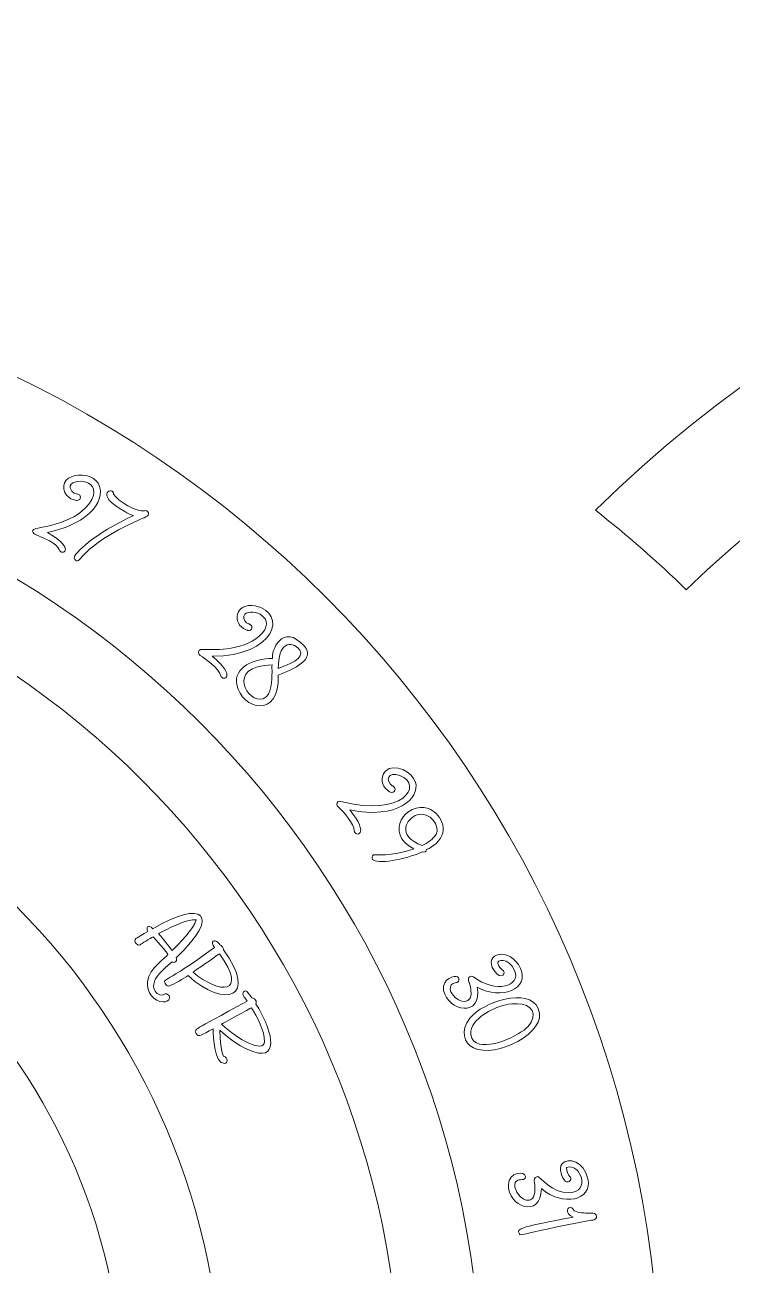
# Model space of a CAD drawing. Header units: inches. Extents: x 0.4 to 23.6, y -0.3 to 8.3.
# Drawn here: x 10.333 to 12.532, y 4.427 to 8.285 of the extents above; entities that cross this region are included whole.
import ezdxf

# ---------------------------------------------------------------- set-up
doc = ezdxf.new("R2010")
doc.units = ezdxf.units.IN
doc.header["$MEASUREMENT"] = 0
doc.layers.add('_U+0421_U+043B_U+043E_U+0439 1', color=7, linetype='Continuous')

msp = doc.modelspace()

# ---------------------------------------------------------------- linework, layer by layer
at = {"layer": '_U+0421_U+043B_U+043E_U+0439 1', "color": 1, "lineweight": 9, "true_color": 0xff0000}
for points in [[(17.3236, 6.5278), (17.4139, 6.6153), (17.5083, 6.6972), (17.6069, 6.775), (16.0736, 8.2847), (13.6264, 8.2736), (12.1069, 6.775), (12.2056, 6.6972), (12.3, 6.6153), (12.3889, 6.5278), (13.7667, 7.8653), (15.9486, 7.8639), (17.3236, 6.5278)], [(8.7625, 0.4556), (6.8083, 0.4556), (5.2181, 2.0458), (5.2181, 4), (5.2181, 5.9542), (6.8083, 7.5444), (8.7625, 7.5444), (10.7167, 7.5444), (12.3083, 5.9542), (12.3083, 4), (12.3083, 2.0458), (10.7181, 0.4556), (8.7625, 0.4556)], [(8.7625, 6.9917), (7.1125, 6.9917), (5.7708, 5.65), (5.7708, 4), (5.7708, 2.35), (7.1125, 1.0083), (8.7625, 1.0083), (10.4125, 1.0083), (11.7542, 2.35), (11.7542, 4), (11.7542, 5.65), (10.4125, 6.9917), (8.7625, 6.9917)], [(8.7625, 1.2625), (7.2528, 1.2625), (6.025, 2.4903), (6.025, 4), (6.025, 5.5097), (7.2542, 6.7375), (8.7625, 6.7375), (10.2722, 6.7375), (11.5, 5.5097), (11.5, 4), (11.5, 2.4903), (10.2722, 1.2625), (8.7625, 1.2625)], [(8.7625, 6.1833), (7.5583, 6.1833), (6.5792, 5.2042), (6.5792, 4), (6.5792, 2.7958), (7.5583, 1.8167), (8.7625, 1.8167), (9.9667, 1.8167), (10.9458, 2.7958), (10.9458, 4), (10.9458, 5.2042), (9.9667, 6.1833), (8.7625, 6.1833)], [(8.7625, 2.125), (7.7292, 2.125), (6.8875, 2.9667), (6.8875, 4), (6.8875, 5.0333), (7.7292, 5.875), (8.7625, 5.875), (9.7958, 5.875), (10.6375, 5.0333), (10.6375, 4), (10.6375, 2.9667), (9.7972, 2.125), (8.7625, 2.125)]]:
    msp.add_open_spline(points, degree=3, knots=[0, 0, 0, 0, 1, 1, 1, 2, 2, 2, 3, 3, 3, 4, 4, 4, 4], dxfattribs=at)
at = {"layer": '_U+0421_U+043B_U+043E_U+0439 1', "lineweight": 0}
for points, knots in [([(10.3681, 6.6986), (10.4417, 6.6708), (10.4361, 6.6514), (10.4444, 6.6458), (10.4583, 6.6375), (10.4819, 6.6625), (10.4028, 6.7056), (10.4694, 6.7194), (10.5556, 6.7569), (10.5667, 6.8222), (10.5806, 6.9028), (10.4417, 6.9014), (10.4542, 6.8403), (10.4597, 6.8097), (10.4931, 6.8042), (10.4958, 6.8056), (10.5097, 6.8056), (10.5083, 6.825), (10.4972, 6.825), (10.4944, 6.8264), (10.4778, 6.8264), (10.4736, 6.8444), (10.4681, 6.8806), (10.5903, 6.8722), (10.5319, 6.7944), (10.4819, 6.7278), (10.3667, 6.7222), (10.3597, 6.7153), (10.3583, 6.7139), (10.3569, 6.7111), (10.3569, 6.7097), (10.3583, 6.7028), (10.3625, 6.7014), (10.3681, 6.6986)], [0, 0, 0, 0, 1, 1, 1, 2, 2, 2, 3, 3, 3, 4, 4, 4, 5, 5, 5, 6, 6, 6, 7, 7, 7, 8, 8, 8, 9, 9, 9, 10, 10, 10, 11, 11, 11, 11]), ([(10.6431, 6.7708), (10.6514, 6.7653), (10.6611, 6.7611), (10.6708, 6.7583), (10.5486, 6.7028), (10.4847, 6.6403), (10.4861, 6.6264), (10.4861, 6.6208), (10.4889, 6.6208), (10.4903, 6.6194), (10.5111, 6.6069), (10.4958, 6.6583), (10.6861, 6.7444), (10.7014, 6.7514), (10.7208, 6.7556), (10.7167, 6.7667), (10.7153, 6.7708), (10.7111, 6.775), (10.7056, 6.7736), (10.6806, 6.7681), (10.6222, 6.8028), (10.6083, 6.825), (10.6125, 6.85), (10.5403, 6.8278), (10.6431, 6.7708)], [0, 0, 0, 0, 1, 1, 1, 2, 2, 2, 3, 3, 3, 4, 4, 4, 5, 5, 5, 6, 6, 6, 7, 7, 7, 8, 8, 8, 8]), ([(10.8778, 6.3236), (10.8931, 6.3125), (10.9361, 6.2847), (10.9417, 6.2597), (10.9486, 6.2417), (10.9944, 6.2569), (10.9153, 6.3208), (11.1097, 6.3208), (11.1528, 6.4556), (11.0486, 6.4778), (10.9875, 6.4903), (10.9736, 6.4222), (11.0208, 6.4028), (11.025, 6.4014), (11.0264, 6.4014), (11.0264, 6.4014), (11.0319, 6.4), (11.0375, 6.4028), (11.0389, 6.4083), (11.0417, 6.4194), (11.0306, 6.4194), (11.0222, 6.425), (11.0139, 6.4306), (11.0097, 6.4458), (11.0167, 6.4514), (11.0375, 6.4736), (11.125, 6.4403), (11.0611, 6.3833), (11.0347, 6.3597), (10.9958, 6.3486), (10.9611, 6.3444), (10.8944, 6.3361), (10.8764, 6.35), (10.8722, 6.3347), (10.8722, 6.3306), (10.8736, 6.3264), (10.8778, 6.3236)], [0, 0, 0, 0, 1, 1, 1, 2, 2, 2, 3, 3, 3, 4, 4, 4, 5, 5, 5, 6, 6, 6, 7, 7, 7, 8, 8, 8, 9, 9, 9, 10, 10, 10, 11, 11, 11, 12, 12, 12, 12]), ([(11.2014, 6.3528), (11.2375, 6.3125), (11.1708, 6.2806), (11.1208, 6.2625), (11.125, 6.1236), (11.0069, 6.1556), (10.9917, 6.2319), (10.9819, 6.2875), (11.0444, 6.3139), (11.1028, 6.3139), (11.0972, 6.3347), (11.1333, 6.4278), (11.2014, 6.3528)], [0, 0, 0, 0, 1, 1, 1, 2, 2, 2, 3, 3, 3, 4, 4, 4, 4]), ([(11.1208, 6.2833), (11.15, 6.2931), (11.2056, 6.3153), (11.1875, 6.3403), (11.1597, 6.375), (11.1194, 6.3597), (11.1208, 6.2833)], [0, 0, 0, 0, 1, 1, 1, 2, 2, 2, 2]), ([(11.1014, 6.2708), (11.1014, 6.2792), (11.1, 6.2861), (11.1014, 6.2944), (10.9542, 6.2917), (11.0264, 6.1708), (11.0736, 6.1889), (11.1028, 6.1986), (11.1, 6.25), (11.1014, 6.2708), (11.1014, 6.2708), (11.1014, 6.2708), (11.1014, 6.2708)], [0, 0, 0, 0, 1, 1, 1, 2, 2, 2, 3, 3, 3, 4, 4, 4, 4]), ([(11.3083, 5.8514), (11.325, 5.8361), (11.3556, 5.8014), (11.3569, 5.7778), (11.3597, 5.7583), (11.4083, 5.7625), (11.3431, 5.8431), (11.4903, 5.8125), (11.5625, 5.8792), (11.5472, 5.9292), (11.5375, 5.9611), (11.4819, 5.9903), (11.4542, 5.9639), (11.4417, 5.9514), (11.4389, 5.9278), (11.4542, 5.9097), (11.4583, 5.9056), (11.4667, 5.8986), (11.4694, 5.8986), (11.4833, 5.8931), (11.4889, 5.9111), (11.4778, 5.9167), (11.4778, 5.9167), (11.4764, 5.9181), (11.475, 5.9181), (11.4528, 5.9319), (11.4611, 5.9653), (11.4986, 5.95), (11.575, 5.9208), (11.5069, 5.8181), (11.3153, 5.8694), (11.3111, 5.8708), (11.3056, 5.8694), (11.3042, 5.8653), (11.3, 5.8569), (11.3069, 5.8528), (11.3083, 5.8514)], [0, 0, 0, 0, 1, 1, 1, 2, 2, 2, 3, 3, 3, 4, 4, 4, 5, 5, 5, 6, 6, 6, 7, 7, 7, 8, 8, 8, 9, 9, 9, 10, 10, 10, 11, 11, 11, 12, 12, 12, 12]), ([(11.6111, 5.7389), (11.5972, 5.7264), (11.5861, 5.7222), (11.5819, 5.7194), (11.5806, 5.7139), (11.5764, 5.7097), (11.5681, 5.7125), (11.5153, 5.6875), (11.425, 5.6736), (11.4139, 5.6889), (11.4111, 5.6931), (11.4125, 5.7), (11.4167, 5.7028), (11.4208, 5.7056), (11.4694, 5.6958), (11.5417, 5.7222), (11.4486, 5.7694), (11.5167, 5.8708), (11.5875, 5.8472), (11.6194, 5.8361), (11.6597, 5.7806), (11.6111, 5.7389)], [0, 0, 0, 0, 1, 1, 1, 2, 2, 2, 3, 3, 3, 4, 4, 4, 5, 5, 5, 6, 6, 6, 7, 7, 7, 7]), ([(11.5528, 5.8278), (11.5181, 5.8167), (11.4875, 5.7625), (11.5681, 5.7319), (11.5847, 5.7403), (11.6014, 5.7514), (11.6111, 5.7667), (11.625, 5.7917), (11.5931, 5.8403), (11.5528, 5.8278)], [0, 0, 0, 0, 1, 1, 1, 2, 2, 2, 3, 3, 3, 3]), ([(10.7778, 5.3931), (10.7778, 5.3972), (10.7347, 5.4458), (10.7319, 5.4486), (10.7222, 5.4431), (10.6944, 5.4264), (10.6917, 5.4236), (10.6847, 5.4194), (10.675, 5.4278), (10.675, 5.4361), (10.675, 5.4431), (10.6792, 5.4444), (10.7153, 5.4653), (10.7083, 5.475), (10.7153, 5.4903), (10.7306, 5.4736), (10.8819, 5.5639), (10.95, 5.5208), (10.8028, 5.3833), (10.8028, 5.3819), (10.8056, 5.3792), (10.8042, 5.375), (10.8028, 5.3694), (10.7958, 5.3667), (10.7903, 5.3708), (10.7569, 5.3417), (10.7375, 5.3236), (10.7333, 5.3014), (10.7319, 5.2833), (10.7403, 5.2708), (10.7528, 5.2681), (10.7653, 5.2639), (10.7667, 5.2736), (10.7736, 5.2708), (10.7875, 5.2653), (10.7861, 5.2458), (10.7625, 5.2458), (10.7361, 5.2458), (10.7097, 5.275), (10.7139, 5.3097), (10.7194, 5.3514), (10.775, 5.3861), (10.7778, 5.3931)], [0, 0, 0, 0, 1, 1, 1, 2, 2, 2, 3, 3, 3, 4, 4, 4, 5, 5, 5, 6, 6, 6, 7, 7, 7, 8, 8, 8, 9, 9, 9, 10, 10, 10, 11, 11, 11, 12, 12, 12, 13, 13, 13, 14, 14, 14, 14]), ([(10.7903, 5.4056), (10.8111, 5.425), (10.8583, 5.4736), (10.8653, 5.5014), (10.8389, 5.5056), (10.7694, 5.4694), (10.7486, 5.4583), (10.7639, 5.4403), (10.7778, 5.4236), (10.7903, 5.4056)], [0, 0, 0, 0, 1, 1, 1, 2, 2, 2, 3, 3, 3, 3]), ([(10.9222, 5.4153), (10.9083, 5.4333), (10.9222, 5.4431), (10.9333, 5.4306), (10.9333, 5.4306), (10.9389, 5.4236), (10.9389, 5.4236), (10.9458, 5.4222), (10.95, 5.4139), (10.95, 5.4083), (11.0597, 5.2583), (10.9556, 5.2236), (10.8403, 5.3278), (10.825, 5.3181), (10.8, 5.3028), (10.7833, 5.2958), (10.7764, 5.2931), (10.7708, 5.3), (10.7694, 5.3028), (10.7611, 5.3208), (10.7667, 5.3), (10.9222, 5.4153)], [0, 0, 0, 0, 1, 1, 1, 2, 2, 2, 3, 3, 3, 4, 4, 4, 5, 5, 5, 6, 6, 6, 7, 7, 7, 7]), ([(11.7389, 5.2917), (11.8153, 5.25), (11.9028, 5.2861), (11.8736, 5.35), (11.8431, 5.4194), (11.7542, 5.3986), (11.7917, 5.3431), (11.8153, 5.3083), (11.8319, 5.3389), (11.8167, 5.3458), (11.8111, 5.3514), (11.8083, 5.3528), (11.8028, 5.3667), (11.7986, 5.375), (11.8361, 5.3875), (11.8556, 5.3431), (11.8764, 5.2958), (11.7972, 5.2708), (11.7278, 5.3236), (11.7194, 5.3292), (11.7083, 5.3222), (11.7125, 5.3111), (11.7153, 5.3056), (11.7181, 5.2958), (11.7194, 5.2847), (11.7278, 5.2361), (11.6833, 5.2375), (11.6611, 5.2708), (11.6556, 5.2792), (11.6528, 5.2903), (11.6583, 5.2986), (11.6653, 5.3083), (11.6764, 5.3028), (11.6806, 5.3097), (11.6847, 5.3139), (11.6819, 5.3208), (11.6778, 5.3236), (11.6708, 5.3292), (11.6292, 5.3194), (11.6347, 5.2819), (11.6472, 5.2153), (11.7569, 5.1972), (11.7389, 5.2917)], [0, 0, 0, 0, 1, 1, 1, 2, 2, 2, 3, 3, 3, 4, 4, 4, 5, 5, 5, 6, 6, 6, 7, 7, 7, 8, 8, 8, 9, 9, 9, 10, 10, 10, 11, 11, 11, 12, 12, 12, 13, 13, 13, 14, 14, 14, 14]), ([(10.8556, 5.3389), (10.9375, 5.2681), (11.0292, 5.2681), (10.9375, 5.3958), (10.9333, 5.3931), (10.8833, 5.3569), (10.8556, 5.3389)], [0, 0, 0, 0, 1, 1, 1, 2, 2, 2, 2]), ([(11.0444, 5.0903), (11.0097, 5.1014), (10.9653, 5.1319), (10.9389, 5.1583), (10.9417, 5.0792), (10.9514, 5.0778), (10.9514, 5.0764), (10.9653, 5.0736), (10.9639, 5.0542), (10.9542, 5.0542), (10.9208, 5.0542), (10.9194, 5.1347), (10.9181, 5.1625), (10.8819, 5.1431), (10.8736, 5.1347), (10.8653, 5.1472), (10.8597, 5.1639), (10.8472, 5.15), (11.0236, 5.2486), (11.0167, 5.2583), (11.0153, 5.2611), (11.0139, 5.2625), (11.0042, 5.2736), (11.0167, 5.2875), (11.0264, 5.275), (11.0292, 5.2708), (11.0292, 5.2708), (11.0389, 5.2583), (11.0431, 5.2583), (11.0472, 5.2556), (11.05, 5.2514), (11.05, 5.2514), (11.0486, 5.25), (11.0486, 5.25), (11.0486, 5.25), (11.05, 5.2514), (11.05, 5.2514), (11.0528, 5.2472), (11.0528, 5.2431), (11.0514, 5.2389), (11.0972, 5.1667), (11.1292, 5.0639), (11.0444, 5.0903)], [0, 0, 0, 0, 1, 1, 1, 2, 2, 2, 3, 3, 3, 4, 4, 4, 5, 5, 5, 6, 6, 6, 7, 7, 7, 8, 8, 8, 9, 9, 9, 10, 10, 10, 11, 11, 11, 12, 12, 12, 13, 13, 13, 14, 14, 14, 14]), ([(11.9292, 5.225), (11.9611, 5.15), (11.7958, 5.0694), (11.7278, 5.1028), (11.6986, 5.1167), (11.6847, 5.1569), (11.7167, 5.1958), (11.7569, 5.2458), (11.8986, 5.2931), (11.9292, 5.225)], [0, 0, 0, 0, 1, 1, 1, 2, 2, 2, 3, 3, 3, 3]), ([(10.9444, 5.1764), (10.9944, 5.1278), (11.0764, 5.0861), (11.0778, 5.1222), (11.0792, 5.1542), (11.0542, 5.2014), (11.0375, 5.2278), (11.0333, 5.225), (10.9486, 5.1792), (10.9444, 5.1764)], [0, 0, 0, 0, 1, 1, 1, 2, 2, 2, 3, 3, 3, 3]), ([(11.8639, 5.2403), (11.8194, 5.2417), (11.7597, 5.2167), (11.7319, 5.1819), (11.7125, 5.1569), (11.7181, 5.1333), (11.7292, 5.1236), (11.7681, 5.0903), (11.8736, 5.1431), (11.8972, 5.1694), (11.9306, 5.2069), (11.9083, 5.2403), (11.8639, 5.2403)], [0, 0, 0, 0, 1, 1, 1, 2, 2, 2, 3, 3, 3, 4, 4, 4, 4]), ([(12.0264, 4.7042), (12.0222, 4.7097), (12.0194, 4.7125), (12.0167, 4.7278), (12.0167, 4.7292), (12.0167, 4.7306), (12.0181, 4.7306), (12.0583, 4.7472), (12.0958, 4.6542), (12.025, 4.6528), (11.9708, 4.6514), (11.9347, 4.7014), (11.9278, 4.7028), (11.925, 4.7028), (11.9139, 4.7), (11.9167, 4.6903), (11.9194, 4.6764), (11.9208, 4.6458), (11.9111, 4.6347), (11.9042, 4.6264), (11.8889, 4.6278), (11.8806, 4.6347), (11.8611, 4.6472), (11.8486, 4.6778), (11.8611, 4.6889), (11.8708, 4.6972), (11.8889, 4.6875), (11.8889, 4.7028), (11.8889, 4.7222), (11.8375, 4.7167), (11.8361, 4.6778), (11.8333, 4.6097), (11.9375, 4.5694), (11.9389, 4.6653), (12.0056, 4.6083), (12.0972, 4.6278), (12.0833, 4.6958), (12.0722, 4.75), (12.0208, 4.7639), (12.0028, 4.7417), (11.9903, 4.7278), (12.0042, 4.6972), (12.0125, 4.6889), (12.025, 4.6792), (12.0375, 4.6972), (12.0264, 4.7042)], [0, 0, 0, 0, 1, 1, 1, 2, 2, 2, 3, 3, 3, 4, 4, 4, 5, 5, 5, 6, 6, 6, 7, 7, 7, 8, 8, 8, 9, 9, 9, 10, 10, 10, 11, 11, 11, 12, 12, 12, 13, 13, 13, 14, 14, 14, 15, 15, 15, 15]), ([(12.0389, 4.5986), (12.0375, 4.6), (12.0375, 4.6028), (12.0333, 4.6056), (12.0208, 4.6125), (12.0083, 4.5889), (12.0375, 4.5764), (11.8764, 4.5472), (11.8653, 4.5403), (11.8681, 4.5292), (11.8764, 4.5139), (11.85, 4.5208), (12.0931, 4.5667), (12.1014, 4.5681), (12.1056, 4.5681), (12.1083, 4.5722), (12.1111, 4.5764), (12.1111, 4.5819), (12.1069, 4.5861), (12.1028, 4.5903), (12.1014, 4.5875), (12.0806, 4.5889), (12.0708, 4.5889), (12.0444, 4.5917), (12.0389, 4.5986)], [0, 0, 0, 0, 1, 1, 1, 2, 2, 2, 3, 3, 3, 4, 4, 4, 5, 5, 5, 6, 6, 6, 7, 7, 7, 8, 8, 8, 8])]:
    msp.add_open_spline(points, degree=3, knots=knots, dxfattribs=at)

doc.saveas('drawing.dxf')
